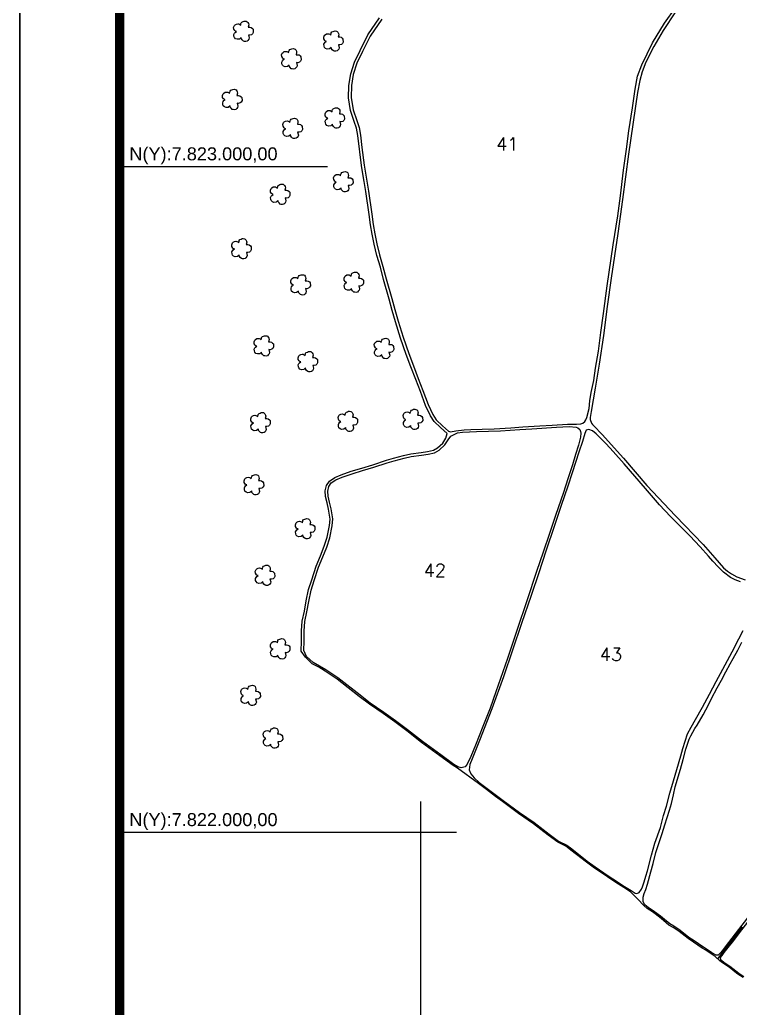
# Model space of a CAD drawing. Extents: x 745198 to 748348, y 7820251 to 7824706.
# Drawn here: x 745198 to 746280, y 7821736 to 7823220 of the extents above; entities that cross this region are included whole.
import ezdxf
from ezdxf.enums import TextEntityAlignment as Align

# ---------------------------------------------------------------- set-up
doc = ezdxf.new("R2010")
doc.units = 0
doc.header["$MEASUREMENT"] = 0
for name, pattern in [('ACAD_ISO04W100', [30, 24, -3, 0, -3]), ('CONTINUO', [0]), ('LIN0', [0])]:
    doc.linetypes.add(name, pattern=pattern)
for name, color, linetype in [('0114000438', 1, 'Continuous'), ('0114000438036', 5, 'Continuous'), ('0114000438037', 5, 'Continuous'), ('0114000438041', 5, 'Continuous'), ('0114000438042', 5, 'Continuous'), ('0114000438043', 5, 'Continuous'), ('0114000438046', 5, 'Continuous'), ('MALHA', 8, 'Continuous'), ('MARGEM', 5, 'Continuous'), ('SIMBOLO ARVORE', 118, 'Continuous'), ('TEXTO_NUN_TAL', 7, 'Continuous')]:
    doc.layers.add(name, color=color, linetype=linetype)
doc.layers.add('REDE_DE_LUZ', color=6, linetype='Continuous', lineweight=90)
doc.styles.add('SIMPLEX', font='simplex', dxfattribs={"height": 0.2})
doc.styles.get("Standard").update_dxf_attribs({"font": 'arial.ttf'})

msp = doc.modelspace()

# ---------------------------------------------------------------- linework, layer by layer
at = {"layer": '0114000438'}
msp.add_lwpolyline([(746284, 7821781.5), (746276.4, 7821786.8), (746271.8, 7821790.3), (746263, 7821797.1), (746256.3, 7821801.6), (746251.5, 7821805), (746249.3, 7821806.9), (746242.2, 7821813.2), (746236.3, 7821817.3), (746228.2, 7821822.8), (746222.6, 7821826), (746209.5, 7821834.9), (746201.5, 7821840.4), (746188.2, 7821850.7), (746179, 7821856.9), (746172.8, 7821860.5), (746164.8, 7821867.4), (746158.7, 7821872.5), (746148.1, 7821880.3), (746140.3, 7821885.4), (746135, 7821889.7), (746126.2, 7821899.6), (746114.9, 7821910.5), (746105.2, 7821916.8), (746093.1, 7821924.6), (746080.4, 7821932.9), (746060.9, 7821946.2), (746048.9, 7821954.9), (746025.7, 7821973.2), (746018.2, 7821978.8), (746005.9, 7821984.9), (745991.5, 7821995.6), (745969.3, 7822012.8), (745947.1, 7822028), (745922.9, 7822046), (745912.6, 7822053.7), (745898.8, 7822063.9), (745886.6, 7822073.1), (745855.1, 7822096.3), (745848.7, 7822100.2), (745828.9, 7822114.6), (745801.4, 7822134.6), (745779, 7822152.2), (745761.1, 7822165.8), (745743.8, 7822178.1), (745723, 7822192.4), (745707.9, 7822204), (745674.4, 7822230), (745656.6, 7822242.1), (745647, 7822247.7), (745637.3, 7822253.1), (745627.1, 7822262.7), (745620.6, 7822272), (745620.9, 7822286.9), (745621.1, 7822302.2), (745622.2, 7822317.2), (745625.4, 7822331.9), (745628, 7822347.4), (745631.6, 7822364.3), (745636.4, 7822379.1), (745642.9, 7822399.7), (745649.4, 7822415.1), (745655.1, 7822429.6), (745659.7, 7822443), (745663.1, 7822460.5), (745664.1, 7822470.4), (745661.8, 7822485), (745659.4, 7822494.7), (745657.3, 7822504.2), (745656.5, 7822512.5), (745658.4, 7822520.7), (745662.9, 7822527.4), (745671, 7822532.6), (745680.7, 7822536.8), (745695.7, 7822542.3), (745711.7, 7822547), (745728.4, 7822551.9), (745748.7, 7822558.6), (745759.1, 7822561.7), (745774.3, 7822565.9), (745785.3, 7822568.1), (745800.7, 7822570.2), (745810.5, 7822571.7), (745819.1, 7822573.6), (745825.5, 7822577.2), (745833.1, 7822584.4), (745838, 7822591.7), (745839.6, 7822598.8), (745830, 7822607.7), (745820.4, 7822616.9), (745814.7, 7822625.5), (745807.5, 7822640.8), (745799.7, 7822661.8), (745792.6, 7822680.1), (745785.3, 7822699.1), (745778.3, 7822717.6), (745769.7, 7822742.2), (745762.4, 7822766.4), (745757.1, 7822783.8), (745752.7, 7822800.8), (745744.4, 7822830.1), (745739.5, 7822848.5), (745734.4, 7822866.2), (745730.4, 7822883), (745727.2, 7822898), (745724.9, 7822912.3), (745722.5, 7822927.9), (745717.9, 7822962.4), (745715.4, 7822977.2), (745713.2, 7822989.1), (745711.2, 7823001.5), (745705.6, 7823046.4), (745703.7, 7823057.4), (745700.3, 7823067.5), (745694.7, 7823084), (745691.8, 7823103.1), (745692.4, 7823121.7), (745695, 7823139.1), (745700.5, 7823156.8), (745709.1, 7823174.2), (745720.6, 7823197.5), (745738.3, 7823223.2)], dxfattribs=at)
at = {"layer": '0114000438036'}
msp.add_lwpolyline([(746568.5, 7822232.4), (746257.2, 7821827.6), (746253.2, 7821822.5), (746249.9, 7821818.3), (746246.9, 7821815.5), (746245.2, 7821815.1), (746243.5, 7821815.4), (746237.4, 7821819), (746229.3, 7821824.4), (746223.7, 7821827.7), (746210.6, 7821836.6), (746202.7, 7821842), (746189.4, 7821852.3), (746180.1, 7821858.6), (746174, 7821862.1), (746166.1, 7821868.9), (746159.9, 7821874.1), (746149.3, 7821882), (746141.5, 7821887), (746136.6, 7821891), (746134.3, 7821895.4), (746133.9, 7821902.2), (746135.8, 7821907.9), (746138.3, 7821914.1), (746140.7, 7821921.8), (746145.7, 7821940.4), (746149.1, 7821952.8), (746153.3, 7821969.3), (746156.6, 7821980.2), (746162.5, 7821998.1), (746166.5, 7822011.3), (746173.7, 7822032.9), (746176.6, 7822043.1), (746179.4, 7822056.1), (746182.2, 7822067.9), (746189.9, 7822094.8), (746193.9, 7822109.4), (746198.2, 7822124.9), (746203.2, 7822139.5), (746205.5, 7822144.7), (746211.6, 7822155.6), (746215, 7822161), (746224.3, 7822176.4), (746232.4, 7822191.4), (746236.8, 7822200.8), (746245.2, 7822216.7), (746251.7, 7822228.1), (746258.3, 7822240.8), (746264.5, 7822252.9), (746269.2, 7822260.7), (746276.1, 7822273.2), (746278, 7822277.3), (746282.2, 7822285.6)], dxfattribs=at)
at = {"layer": '0114000438037'}
msp.add_lwpolyline([(746296.2, 7821871.7), (746278.3, 7821848.6), (746269.5, 7821837.2), (746261.1, 7821826.7), (746257.3, 7821822), (746254.3, 7821818), (746252.1, 7821814.9), (746249.6, 7821811.6), (746249.6, 7821810), (746250.8, 7821808.3), (746252.7, 7821806.6), (746257.4, 7821803.3), (746257.4, 7821803.3), (746264.1, 7821798.7), (746273, 7821791.9), (746277.6, 7821788.4), (746285.2, 7821783.1)], dxfattribs=at)
at = {"layer": '0114000438041', "color": 5}
msp.add_lwpolyline([(745741.8, 7823221.2), (745724.1, 7823195.5), (745712.7, 7823172.4), (745704.2, 7823155.3), (745698.9, 7823138.2), (745696.4, 7823121.3), (745695.8, 7823103.4), (745698.6, 7823085), (745704.1, 7823068.8), (745707.6, 7823058.3), (745709.6, 7823047), (745711.9, 7823028.2), (745715.2, 7823002.1), (745717.1, 7822989.7), (745719.3, 7822977.9), (745721.9, 7822963), (745726.5, 7822928.5), (745728.8, 7822912.9), (745731.1, 7822898.7), (745734.3, 7822883.9), (745738.3, 7822867.3), (745743.3, 7822849.6), (745748.2, 7822831.2), (745756.5, 7822801.8), (745761, 7822784.9), (745766.2, 7822767.6), (745773.5, 7822743.4), (745782.1, 7822719), (745789.1, 7822700.5), (745796.3, 7822681.5), (745803.4, 7822663.3), (745811.2, 7822642.4), (745818.2, 7822627.4), (745823.5, 7822619.4), (745832.7, 7822610.6), (745841.6, 7822602.3), (745844.8, 7822601.4), (745852.6, 7822602.7), (745865.1, 7822604.1), (745875.5, 7822604.7), (745892.5, 7822605.3), (745910.4, 7822605.9), (745935.2, 7822607.6), (745953.6, 7822608.9), (745979.1, 7822610.5), (745997.5, 7822611.3), (746020.4, 7822612.7), (746033.8, 7822613), (746040.5, 7822613.4), (746043.4, 7822614.3), (746046.7, 7822616.9), (746048.2, 7822619.3), (746049.6, 7822623.1), (746052.8, 7822636.4), (746054.2, 7822648.1), (746056.2, 7822660.5), (746059.8, 7822678.5), (746062.7, 7822696.9), (746066.9, 7822722.6), (746070.6, 7822750.4), (746074.4, 7822779.3), (746080.2, 7822820.4), (746089.2, 7822882.1), (746096, 7822925.8), (746099.8, 7822955.9), (746104.7, 7822994.4), (746109.3, 7823025.8), (746112.7, 7823053.5), (746118, 7823088), (746121.9, 7823116.2), (746125.8, 7823135.8), (746131.9, 7823152.8), (746148, 7823185.6), (746165.9, 7823215), (746182.4, 7823238)], dxfattribs=at)
at = {"layer": '0114000438042', "color": 5}
msp.add_lwpolyline([(745862.6, 7822600.9), (745883.6, 7822601.8), (745901.8, 7822602.1), (745919.9, 7822602.8), (745948.9, 7822604.7), (745966.8, 7822606.1), (746003.8, 7822608.3), (746023.1, 7822609.4), (746033.6, 7822608.5), (746036.1, 7822607.5), (746038.9, 7822604.7), (746040, 7822601.6), (746040.4, 7822599.2), (746040.2, 7822593.5), (746037.2, 7822581.2), (746032.7, 7822567.1), (746028.2, 7822551.9), (746021.1, 7822530.6), (746014.4, 7822510.3), (746002.4, 7822475.7), (745993.2, 7822448.4), (745983.8, 7822420.7), (745974, 7822391.4), (745959.5, 7822347.3), (745945, 7822304.4), (745930.4, 7822261.1), (745913.1, 7822210.8), (745904.5, 7822186.5), (745893.3, 7822158.9), (745882.2, 7822130.5), (745875.3, 7822113.8), (745869.8, 7822102), (745866.6, 7822098), (745861, 7822096.7), (745855.9, 7822098.2), (745849.8, 7822101.8), (745830.1, 7822116.2), (745802.6, 7822136.2), (745780.2, 7822153.8), (745762.3, 7822167.4), (745744.9, 7822179.7), (745724.2, 7822194), (745709.1, 7822205.6), (745675.6, 7822231.6), (745657.7, 7822243.8), (745648, 7822249.4), (745638.5, 7822254.8), (745628.8, 7822263.9), (745624.6, 7822272.9), (745624.9, 7822286.9), (745625.1, 7822302), (745626.1, 7822316.6), (745629.3, 7822331.1), (745631.9, 7822346.7), (745635.5, 7822363.3), (745640.2, 7822377.9), (745646.6, 7822398.3), (745653.1, 7822413.6), (745658.9, 7822428.2), (745663.6, 7822441.9), (745667, 7822460), (745668.1, 7822470.5), (745665.8, 7822485.8), (745663.3, 7822495.6), (745661.2, 7822504.8), (745660.5, 7822512.2), (745662.1, 7822519.1), (745665.7, 7822524.5), (745672.8, 7822529), (745682.2, 7822533.1), (745697, 7822538.5), (745712.8, 7822543.2), (745729.5, 7822548.1), (745749.9, 7822554.8), (745760.2, 7822557.9), (745775.2, 7822562), (745786, 7822564.1), (745801.3, 7822566.3), (745811.2, 7822567.8), (745820.6, 7822569.9), (745827.8, 7822573.9), (745836.2, 7822581.8), (745841.2, 7822589.4), (745845.4, 7822594.7), (745855.4, 7822599.6)], close=True, dxfattribs=at)
at = {"layer": '0114000438043', "color": 5}
msp.add_lwpolyline([(746280.4, 7822376), (746272.1, 7822379.2), (746265, 7822382.8), (746254.5, 7822390.7), (746246.6, 7822398.8), (746238.9, 7822407.1), (746232, 7822414.7), (746219.6, 7822428.5), (746204.1, 7822445.2), (746187, 7822462.4), (746175.3, 7822474.1), (746158.6, 7822491.9), (746137.4, 7822516), (746121.4, 7822534.7), (746105.5, 7822553.3), (746089, 7822571.6), (746078.5, 7822583.1), (746063.4, 7822598.5), (746057.9, 7822602.7), (746052.5, 7822605.1), (746048.6, 7822603.9), (746046.3, 7822598.9), (746042.9, 7822587), (746037.7, 7822571), (746027.4, 7822539.7), (746021, 7822519.6), (746011, 7822490.6), (746001, 7822460.6), (745987.9, 7822422), (745977.2, 7822389.6), (745966.1, 7822355.7), (745951.4, 7822313.3), (745938, 7822273.2), (745924.4, 7822233.5), (745906.9, 7822185.3), (745888.5, 7822137.5), (745877.2, 7822110.3), (745873.7, 7822101.9), (745872.7, 7822093.7), (745875.2, 7822087.8), (745880.3, 7822081.8), (745887.9, 7822074.6), (745900, 7822065.5), (745913.8, 7822055.3), (745924.1, 7822047.6), (745948.3, 7822029.6), (745970.4, 7822014.4), (745992.7, 7821997.2), (746007, 7821986.7), (746019.3, 7821980.5), (746026.9, 7821974.8), (746050.1, 7821956.5), (746062.1, 7821947.8), (746081.5, 7821934.5), (746094.2, 7821926.3), (746106.3, 7821918.5), (746116, 7821912.2), (746122.1, 7821908.5), (746124.6, 7821907.7), (746128.3, 7821909.3), (746131.7, 7821914.2), (746133.3, 7821917.8), (746135.7, 7821925.2), (746138.2, 7821933.8), (746140.4, 7821941.8), (746146.7, 7821965.7), (746151.8, 7821983.4), (746159.9, 7822007), (746164.8, 7822024.9), (746169.2, 7822039.1), (746174.2, 7822058.4), (746179.8, 7822077), (746184.5, 7822094), (746190.7, 7822114.6), (746193.8, 7822125.5), (746200.7, 7822147.5), (746206.3, 7822157.9), (746212.9, 7822169.2), (746223.3, 7822187.8), (746233.8, 7822207.4), (746243.7, 7822226.1), (746253.7, 7822244.7), (746267.9, 7822270.9), (746277.9, 7822290.2), (746284.3, 7822303.1)], dxfattribs=at)
at = {"layer": '0114000438046', "color": 5}
msp.add_lwpolyline([(746182.7, 7823232.3), (746164, 7823204.3), (746149.9, 7823180.2), (746138, 7823156.4), (746132.7, 7823142), (746129.2, 7823129.2), (746125.7, 7823110.8), (746112.3, 7823018.4), (746103.2, 7822950.4), (746095.9, 7822899.2), (746085.8, 7822832.1), (746080, 7822789.8), (746074.3, 7822746.1), (746067.8, 7822703.1), (746062.1, 7822666.9), (746055.9, 7822631.8), (746054.7, 7822623.1), (746054.7, 7822619.8), (746056.3, 7822614.4), (746057.9, 7822612.3), (746059.8, 7822610.2), (746072.6, 7822597.1), (746104.7, 7822561.7), (746139.6, 7822520.9), (746182.7, 7822475), (746224, 7822432.2), (746241.7, 7822412.3), (746254.8, 7822397.2), (746260.7, 7822392.2), (746266.6, 7822387.9), (746274.8, 7822383.5), (746287.2, 7822379.1)], dxfattribs=at)
at = {"layer": 'MALHA', "color": 8}
for points in [[(745348.1, 7823000), (745660, 7823000)], [(745800, 7822045.9), (745800, 7821259), (745800, 7820752.5)], [(745348.1, 7822000), (745853.8, 7822000)]]:
    msp.add_lwpolyline(points, dxfattribs=at)
at = {"layer": 'MARGEM', "color": 174, "linetype": 'LIN0'}
msp.add_line((745198.1, 7820250.9), (745198.1, 7824705.9), dxfattribs=at)
at = {"layer": 'MARGEM', "color": 174, "linetype": 'LIN0', "flags": 128}
msp.add_lwpolyline([(748348.1, 7820250.9), (748348.1, 7824705.9), (745198.1, 7824705.9), (745198.1, 7820250.9)], close=True, dxfattribs=at)
at = {"layer": 'MARGEM', "color": 174, "linetype": 'LIN0', "const_width": 13.6, "flags": 128}
msp.add_lwpolyline([(748198.1, 7820752.5), (748198.1, 7824555.9), (745348.1, 7824555.9), (745348.1, 7820752.5)], close=True, dxfattribs=at)
at = {"layer": 'REDE_DE_LUZ', "color": 6, "linetype": 'ACAD_ISO04W100', "lineweight": -3, "ltscale": 5, "elevation": 665.6, "flags": 128}
msp.add_lwpolyline([(747357.3, 7822895.6), (746570.3, 7822231.1), (746245.7, 7821810), (746245.7, 7821810)], dxfattribs=at)
at = {"layer": 'SIMBOLO ARVORE', "linetype": 'CONTINUO'}
for points in [[(745530.5, 7823193.5, 0), (745527.9, 7823191.3, 0), (745524.5, 7823190.9, 0), (745522.1, 7823191.8, 0), (745520.5, 7823193.5, 0), (745519.7, 7823195.4, 0), (745519.6, 7823198.2, 0), (745520.5, 7823200, 0), (745521.4, 7823201.3, 0), (745523.4, 7823202.6, 0), (745522.1, 7823203, 0), (745520.9, 7823204, 0), (745519.5, 7823206.3, 0), (745519.2, 7823208.9, 0), (745520.3, 7823211.7, 0), (745521.4, 7823212.7, 0), (745523.3, 7823213.9, 0), (745525.4, 7823214.2, 0), (745527.1, 7823214, 0), (745528.4, 7823213.4, 0), (745529.8, 7823212.1, 0), (745530.2, 7823214.5, 0), (745530.6, 7823215.5, 0), (745531.7, 7823216.9, 0), (745533.3, 7823217.5, 0), (745534.8, 7823218.1, 0), (745536.6, 7823218.3, 0), (745538.2, 7823218.1, 0), (745539.6, 7823217.4, 0), (745540.6, 7823216.3, 0), (745541.5, 7823214.5, 0), (745541.8, 7823212.6, 0), (745541, 7823209.2, 0), (745543.4, 7823209.2, 0), (745545.4, 7823208.8, 0), (745547.3, 7823207.3, 0), (745548.3, 7823206.1, 0), (745548.6, 7823201.4, 0), (745547.4, 7823199.3, 0), (745545.9, 7823197.9, 0), (745543.5, 7823197.2, 0), (745541.3, 7823197.4, 0), (745542.5, 7823193, 0), (745542, 7823191.1, 0), (745540.7, 7823189.3, 0), (745539.3, 7823188.2, 0), (745537.3, 7823187.7, 0), (745535.3, 7823187.8, 0), (745533.8, 7823188.3, 0), (745532.1, 7823189.9, 0), (745531, 7823191.4, 0), (745530.6, 7823193.7, 0)], [(745665.7, 7823178.7, 0), (745663, 7823176.5, 0), (745659.7, 7823176.1, 0), (745657.3, 7823177, 0), (745655.6, 7823178.7, 0), (745654.9, 7823180.6, 0), (745654.7, 7823183.4, 0), (745655.6, 7823185.2, 0), (745656.6, 7823186.5, 0), (745658.5, 7823187.8, 0), (745657.3, 7823188.2, 0), (745656.1, 7823189.2, 0), (745654.6, 7823191.5, 0), (745654.4, 7823194.1, 0), (745655.4, 7823196.9, 0), (745656.5, 7823197.9, 0), (745658.5, 7823199.1, 0), (745660.5, 7823199.4, 0), (745662.2, 7823199.2, 0), (745663.5, 7823198.6, 0), (745664.9, 7823197.3, 0), (745665.4, 7823199.7, 0), (745665.7, 7823200.7, 0), (745666.8, 7823202.1, 0), (745668.4, 7823202.7, 0), (745670, 7823203.4, 0), (745671.7, 7823203.5, 0), (745673.4, 7823203.3, 0), (745674.7, 7823202.6, 0), (745675.7, 7823201.5, 0), (745676.6, 7823199.8, 0), (745676.9, 7823197.8, 0), (745676.1, 7823194.4, 0), (745678.5, 7823194.4, 0), (745680.5, 7823194, 0), (745682.4, 7823192.5, 0), (745683.4, 7823191.3, 0), (745683.7, 7823186.6, 0), (745682.6, 7823184.5, 0), (745681, 7823183.1, 0), (745678.6, 7823182.4, 0), (745676.5, 7823182.6, 0), (745677.6, 7823178.2, 0), (745677.1, 7823176.3, 0), (745675.8, 7823174.5, 0), (745674.4, 7823173.4, 0), (745672.4, 7823172.9, 0), (745670.5, 7823173, 0), (745669, 7823173.5, 0), (745667.3, 7823175.1, 0), (745666.1, 7823176.6, 0), (745665.8, 7823178.9, 0)], [(745602.6, 7823152.1, 0), (745599.9, 7823149.9, 0), (745596.6, 7823149.5, 0), (745594.2, 7823150.4, 0), (745592.5, 7823152.1, 0), (745591.8, 7823154, 0), (745591.6, 7823156.8, 0), (745592.5, 7823158.6, 0), (745593.4, 7823159.9, 0), (745595.4, 7823161.2, 0), (745594.2, 7823161.6, 0), (745592.9, 7823162.6, 0), (745591.5, 7823164.9, 0), (745591.3, 7823167.5, 0), (745592.3, 7823170.3, 0), (745593.4, 7823171.3, 0), (745595.3, 7823172.5, 0), (745597.4, 7823172.8, 0), (745599.1, 7823172.6, 0), (745600.4, 7823172, 0), (745601.8, 7823170.7, 0), (745602.2, 7823173.1, 0), (745602.6, 7823174.1, 0), (745603.7, 7823175.5, 0), (745605.3, 7823176, 0), (745606.8, 7823176.7, 0), (745608.6, 7823176.9, 0), (745610.2, 7823176.7, 0), (745611.6, 7823176, 0), (745612.6, 7823174.9, 0), (745613.5, 7823173.1, 0), (745613.8, 7823171.2, 0), (745613, 7823167.8, 0), (745615.4, 7823167.8, 0), (745617.4, 7823167.4, 0), (745619.3, 7823165.9, 0), (745620.3, 7823164.7, 0), (745620.6, 7823160, 0), (745619.4, 7823157.9, 0), (745617.9, 7823156.4, 0), (745615.5, 7823155.8, 0), (745613.4, 7823156, 0), (745614.5, 7823151.6, 0), (745614, 7823149.7, 0), (745612.7, 7823147.9, 0), (745611.3, 7823146.8, 0), (745609.3, 7823146.3, 0), (745607.3, 7823146.4, 0), (745605.8, 7823146.8, 0), (745604.1, 7823148.5, 0), (745603, 7823150, 0), (745602.6, 7823152.3, 0)], [(745513.8, 7823091, 0), (745511.1, 7823088.7, 0), (745507.8, 7823088.3, 0), (745505.4, 7823089.3, 0), (745503.7, 7823090.9, 0), (745503, 7823092.9, 0), (745502.8, 7823095.7, 0), (745503.7, 7823097.5, 0), (745504.7, 7823098.8, 0), (745506.6, 7823100.1, 0), (745505.4, 7823100.5, 0), (745504.2, 7823101.5, 0), (745502.7, 7823103.7, 0), (745502.5, 7823106.4, 0), (745503.5, 7823109.2, 0), (745504.6, 7823110.2, 0), (745506.6, 7823111.4, 0), (745508.6, 7823111.7, 0), (745510.3, 7823111.4, 0), (745511.6, 7823110.8, 0), (745513, 7823109.6, 0), (745513.5, 7823112, 0), (745513.8, 7823113, 0), (745514.9, 7823114.3, 0), (745516.5, 7823114.9, 0), (745518.1, 7823115.6, 0), (745519.8, 7823115.8, 0), (745521.5, 7823115.5, 0), (745522.8, 7823114.8, 0), (745523.8, 7823113.7, 0), (745524.7, 7823112, 0), (745525, 7823110.1, 0), (745524.2, 7823106.7, 0), (745526.6, 7823106.7, 0), (745528.6, 7823106.2, 0), (745530.5, 7823104.7, 0), (745531.5, 7823103.6, 0), (745531.8, 7823098.8, 0), (745530.6, 7823096.7, 0), (745529.1, 7823095.3, 0), (745526.7, 7823094.7, 0), (745524.6, 7823094.9, 0), (745525.7, 7823090.5, 0), (745525.2, 7823088.6, 0), (745523.9, 7823086.8, 0), (745522.5, 7823085.7, 0), (745520.5, 7823085.2, 0), (745518.5, 7823085.3, 0), (745517.1, 7823085.7, 0), (745515.4, 7823087.4, 0), (745514.2, 7823088.9, 0), (745513.9, 7823091.2, 0)], [(745667.7, 7823063.4, 0), (745665, 7823061.1, 0), (745661.7, 7823060.7, 0), (745659.3, 7823061.7, 0), (745657.6, 7823063.3, 0), (745656.9, 7823065.3, 0), (745656.7, 7823068.1, 0), (745657.6, 7823069.9, 0), (745658.6, 7823071.2, 0), (745660.5, 7823072.5, 0), (745659.3, 7823072.9, 0), (745658, 7823073.9, 0), (745656.6, 7823076.1, 0), (745656.4, 7823078.8, 0), (745657.4, 7823081.6, 0), (745658.5, 7823082.6, 0), (745660.4, 7823083.8, 0), (745662.5, 7823084.1, 0), (745664.2, 7823083.8, 0), (745665.5, 7823083.2, 0), (745666.9, 7823082, 0), (745667.3, 7823084.4, 0), (745667.7, 7823085.4, 0), (745668.8, 7823086.7, 0), (745670.4, 7823087.3, 0), (745671.9, 7823088, 0), (745673.7, 7823088.2, 0), (745675.3, 7823087.9, 0), (745676.7, 7823087.2, 0), (745677.7, 7823086.1, 0), (745678.6, 7823084.4, 0), (745678.9, 7823082.5, 0), (745678.1, 7823079.1, 0), (745680.5, 7823079.1, 0), (745682.5, 7823078.6, 0), (745684.4, 7823077.1, 0), (745685.4, 7823076, 0), (745685.7, 7823071.2, 0), (745684.5, 7823069.1, 0), (745683, 7823067.7, 0), (745680.6, 7823067.1, 0), (745678.5, 7823067.3, 0), (745679.6, 7823062.9, 0), (745679.1, 7823061, 0), (745677.8, 7823059.2, 0), (745676.4, 7823058.1, 0), (745674.4, 7823057.6, 0), (745672.4, 7823057.7, 0), (745670.9, 7823058.1, 0), (745669.2, 7823059.8, 0), (745668.1, 7823061.3, 0), (745667.7, 7823063.6, 0)], [(745604.5, 7823047.6, 0), (745601.9, 7823045.4, 0), (745598.5, 7823045, 0), (745596.1, 7823045.9, 0), (745594.4, 7823047.6, 0), (745593.7, 7823049.5, 0), (745593.5, 7823052.3, 0), (745594.5, 7823054.1, 0), (745595.4, 7823055.4, 0), (745597.4, 7823056.7, 0), (745596.1, 7823057.1, 0), (745594.9, 7823058.1, 0), (745593.5, 7823060.4, 0), (745593.2, 7823063, 0), (745594.3, 7823065.8, 0), (745595.3, 7823066.8, 0), (745597.3, 7823068, 0), (745599.4, 7823068.3, 0), (745601, 7823068.1, 0), (745602.3, 7823067.5, 0), (745603.8, 7823066.2, 0), (745604.2, 7823068.6, 0), (745604.6, 7823069.6, 0), (745605.6, 7823071, 0), (745607.2, 7823071.5, 0), (745608.8, 7823072.2, 0), (745610.6, 7823072.4, 0), (745612.2, 7823072.2, 0), (745613.6, 7823071.5, 0), (745614.6, 7823070.4, 0), (745615.4, 7823068.6, 0), (745615.8, 7823066.7, 0), (745615, 7823063.3, 0), (745617.4, 7823063.3, 0), (745619.4, 7823062.9, 0), (745621.2, 7823061.4, 0), (745622.3, 7823060.2, 0), (745622.6, 7823055.5, 0), (745621.4, 7823053.4, 0), (745619.9, 7823052, 0), (745617.4, 7823051.3, 0), (745615.3, 7823051.5, 0), (745616.5, 7823047.1, 0), (745615.9, 7823045.2, 0), (745614.7, 7823043.4, 0), (745613.3, 7823042.3, 0), (745611.3, 7823041.8, 0), (745609.3, 7823041.9, 0), (745607.8, 7823042.4, 0), (745606.1, 7823044, 0), (745605, 7823045.5, 0), (745604.6, 7823047.8, 0)], [(745680.5, 7822967.4, 0), (745677.8, 7822965.2, 0), (745674.5, 7822964.8, 0), (745672.1, 7822965.7, 0), (745670.4, 7822967.4, 0), (745669.7, 7822969.3, 0), (745669.5, 7822972.1, 0), (745670.4, 7822973.9, 0), (745671.4, 7822975.2, 0), (745673.3, 7822976.5, 0), (745672.1, 7822976.9, 0), (745670.9, 7822977.9, 0), (745669.4, 7822980.2, 0), (745669.2, 7822982.8, 0), (745670.2, 7822985.6, 0), (745671.3, 7822986.6, 0), (745673.3, 7822987.8, 0), (745675.3, 7822988.1, 0), (745677, 7822987.9, 0), (745678.3, 7822987.3, 0), (745679.7, 7822986, 0), (745680.2, 7822988.4, 0), (745680.5, 7822989.4, 0), (745681.6, 7822990.8, 0), (745683.2, 7822991.3, 0), (745684.8, 7822992, 0), (745686.5, 7822992.2, 0), (745688.2, 7822992, 0), (745689.5, 7822991.3, 0), (745690.5, 7822990.2, 0), (745691.4, 7822988.4, 0), (745691.7, 7822986.5, 0), (745690.9, 7822983.1, 0), (745693.3, 7822983.1, 0), (745695.3, 7822982.7, 0), (745697.2, 7822981.2, 0), (745698.2, 7822980, 0), (745698.5, 7822975.3, 0), (745697.4, 7822973.2, 0), (745695.8, 7822971.7, 0), (745693.4, 7822971.1, 0), (745691.3, 7822971.3, 0), (745692.4, 7822966.9, 0), (745691.9, 7822965, 0), (745690.6, 7822963.2, 0), (745689.2, 7822962.1, 0), (745687.2, 7822961.6, 0), (745685.3, 7822961.7, 0), (745683.8, 7822962.1, 0), (745682.1, 7822963.8, 0), (745680.9, 7822965.3, 0), (745680.6, 7822967.6, 0)], [(745585.8, 7822948.6, 0), (745583.1, 7822946.4, 0), (745579.8, 7822946, 0), (745577.4, 7822947, 0), (745575.7, 7822948.6, 0), (745575, 7822950.5, 0), (745574.8, 7822953.4, 0), (745575.7, 7822955.2, 0), (745576.7, 7822956.5, 0), (745578.6, 7822957.8, 0), (745577.4, 7822958.2, 0), (745576.2, 7822959.2, 0), (745574.7, 7822961.4, 0), (745574.5, 7822964.1, 0), (745575.5, 7822966.9, 0), (745576.6, 7822967.9, 0), (745578.6, 7822969.1, 0), (745580.6, 7822969.4, 0), (745582.3, 7822969.1, 0), (745583.6, 7822968.5, 0), (745585, 7822967.2, 0), (745585.5, 7822969.7, 0), (745585.8, 7822970.7, 0), (745586.9, 7822972, 0), (745588.5, 7822972.6, 0), (745590.1, 7822973.3, 0), (745591.8, 7822973.5, 0), (745593.5, 7822973.2, 0), (745594.8, 7822972.5, 0), (745595.8, 7822971.4, 0), (745596.7, 7822969.7, 0), (745597, 7822967.8, 0), (745596.2, 7822964.4, 0), (745598.6, 7822964.4, 0), (745600.6, 7822963.9, 0), (745602.5, 7822962.4, 0), (745603.5, 7822961.3, 0), (745603.8, 7822956.5, 0), (745602.7, 7822954.4, 0), (745601.1, 7822953, 0), (745598.7, 7822952.4, 0), (745596.6, 7822952.6, 0), (745597.7, 7822948.2, 0), (745597.2, 7822946.3, 0), (745595.9, 7822944.5, 0), (745594.5, 7822943.4, 0), (745592.5, 7822942.9, 0), (745590.6, 7822943, 0), (745589.1, 7822943.4, 0), (745587.4, 7822945.1, 0), (745586.2, 7822946.6, 0), (745585.9, 7822948.9, 0)], [(745527.6, 7822866.8, 0), (745524.9, 7822864.6, 0), (745521.6, 7822864.2, 0), (745519.2, 7822865.1, 0), (745517.5, 7822866.8, 0), (745516.8, 7822868.7, 0), (745516.6, 7822871.5, 0), (745517.5, 7822873.3, 0), (745518.5, 7822874.6, 0), (745520.4, 7822876, 0), (745519.2, 7822876.4, 0), (745518, 7822877.4, 0), (745516.6, 7822879.6, 0), (745516.3, 7822882.3, 0), (745517.3, 7822885.1, 0), (745518.4, 7822886.1, 0), (745520.4, 7822887.3, 0), (745522.4, 7822887.5, 0), (745524.1, 7822887.3, 0), (745525.4, 7822886.7, 0), (745526.8, 7822885.4, 0), (745527.3, 7822887.9, 0), (745527.6, 7822888.9, 0), (745528.7, 7822890.2, 0), (745530.3, 7822890.8, 0), (745531.9, 7822891.5, 0), (745533.6, 7822891.6, 0), (745535.3, 7822891.4, 0), (745536.6, 7822890.7, 0), (745537.6, 7822889.6, 0), (745538.5, 7822887.9, 0), (745538.8, 7822886, 0), (745538, 7822882.5, 0), (745540.4, 7822882.6, 0), (745542.4, 7822882.1, 0), (745544.3, 7822880.6, 0), (745545.3, 7822879.4, 0), (745545.6, 7822874.7, 0), (745544.5, 7822872.6, 0), (745542.9, 7822871.2, 0), (745540.5, 7822870.5, 0), (745538.4, 7822870.7, 0), (745539.5, 7822866.3, 0), (745539, 7822864.5, 0), (745537.7, 7822862.7, 0), (745536.3, 7822861.5, 0), (745534.3, 7822861.1, 0), (745532.4, 7822861.2, 0), (745530.9, 7822861.6, 0), (745529.2, 7822863.3, 0), (745528, 7822864.8, 0), (745527.7, 7822867, 0)], [(745616.4, 7822812.6, 0), (745613.7, 7822810.4, 0), (745610.4, 7822810, 0), (745608, 7822810.9, 0), (745606.3, 7822812.6, 0), (745605.6, 7822814.5, 0), (745605.4, 7822817.3, 0), (745606.3, 7822819.1, 0), (745607.3, 7822820.4, 0), (745609.2, 7822821.7, 0), (745608, 7822822.1, 0), (745606.8, 7822823.1, 0), (745605.3, 7822825.4, 0), (745605.1, 7822828.1, 0), (745606.1, 7822830.8, 0), (745607.2, 7822831.8, 0), (745609.2, 7822833.1, 0), (745611.2, 7822833.3, 0), (745612.9, 7822833.1, 0), (745614.2, 7822832.5, 0), (745615.6, 7822831.2, 0), (745616.1, 7822833.7, 0), (745616.4, 7822834.6, 0), (745617.5, 7822836, 0), (745619.1, 7822836.6, 0), (745620.6, 7822837.3, 0), (745622.4, 7822837.4, 0), (745624.1, 7822837.2, 0), (745625.4, 7822836.5, 0), (745626.4, 7822835.4, 0), (745627.3, 7822833.7, 0), (745627.6, 7822831.7, 0), (745626.8, 7822828.3, 0), (745629.2, 7822828.4, 0), (745631.2, 7822827.9, 0), (745633.1, 7822826.4, 0), (745634.1, 7822825.2, 0), (745634.4, 7822820.5, 0), (745633.2, 7822818.4, 0), (745631.7, 7822817, 0), (745629.3, 7822816.3, 0), (745627.2, 7822816.5, 0), (745628.3, 7822812.1, 0), (745627.8, 7822810.2, 0), (745626.5, 7822808.4, 0), (745625.1, 7822807.3, 0), (745623.1, 7822806.8, 0), (745621.1, 7822807, 0), (745619.7, 7822807.4, 0), (745618, 7822809, 0), (745616.8, 7822810.5, 0), (745616.4, 7822812.8, 0)], [(745696.3, 7822816.5, 0), (745693.6, 7822814.3, 0), (745690.3, 7822813.9, 0), (745687.9, 7822814.9, 0), (745686.2, 7822816.5, 0), (745685.5, 7822818.4, 0), (745685.3, 7822821.3, 0), (745686.2, 7822823.1, 0), (745687.2, 7822824.4, 0), (745689.1, 7822825.7, 0), (745687.9, 7822826.1, 0), (745686.7, 7822827.1, 0), (745685.2, 7822829.3, 0), (745685, 7822832, 0), (745686, 7822834.8, 0), (745687.1, 7822835.8, 0), (745689.1, 7822837, 0), (745691.1, 7822837.3, 0), (745692.8, 7822837, 0), (745694.1, 7822836.4, 0), (745695.5, 7822835.1, 0), (745696, 7822837.6, 0), (745696.3, 7822838.6, 0), (745697.4, 7822839.9, 0), (745699, 7822840.5, 0), (745700.5, 7822841.2, 0), (745702.3, 7822841.4, 0), (745704, 7822841.1, 0), (745705.3, 7822840.4, 0), (745706.3, 7822839.3, 0), (745707.2, 7822837.6, 0), (745707.5, 7822835.7, 0), (745706.7, 7822832.3, 0), (745709.1, 7822832.3, 0), (745711.1, 7822831.8, 0), (745713, 7822830.3, 0), (745714, 7822829.2, 0), (745714.3, 7822824.4, 0), (745713.1, 7822822.3, 0), (745711.6, 7822820.9, 0), (745709.2, 7822820.3, 0), (745707.1, 7822820.5, 0), (745708.2, 7822816.1, 0), (745707.7, 7822814.2, 0), (745706.4, 7822812.4, 0), (745705, 7822811.3, 0), (745703, 7822810.8, 0), (745701, 7822810.9, 0), (745699.6, 7822811.3, 0), (745697.9, 7822813, 0), (745696.7, 7822814.5, 0), (745696.3, 7822816.8, 0)], [(745561.1, 7822720.9, 0), (745558.5, 7822718.7, 0), (745555.1, 7822718.3, 0), (745552.7, 7822719.2, 0), (745551, 7822720.9, 0), (745550.3, 7822722.8, 0), (745550.1, 7822725.6, 0), (745551.1, 7822727.4, 0), (745552, 7822728.7, 0), (745554, 7822730.1, 0), (745552.7, 7822730.4, 0), (745551.5, 7822731.5, 0), (745550.1, 7822733.7, 0), (745549.8, 7822736.4, 0), (745550.9, 7822739.2, 0), (745551.9, 7822740.2, 0), (745553.9, 7822741.4, 0), (745556, 7822741.6, 0), (745557.6, 7822741.4, 0), (745559, 7822740.8, 0), (745560.4, 7822739.5, 0), (745560.8, 7822742, 0), (745561.2, 7822742.9, 0), (745562.3, 7822744.3, 0), (745563.8, 7822744.9, 0), (745565.4, 7822745.6, 0), (745567.2, 7822745.7, 0), (745568.8, 7822745.5, 0), (745570.2, 7822744.8, 0), (745571.2, 7822743.7, 0), (745572, 7822742, 0), (745572.4, 7822740.1, 0), (745571.6, 7822736.6, 0), (745574, 7822736.7, 0), (745576, 7822736.2, 0), (745577.8, 7822734.7, 0), (745578.9, 7822733.5, 0), (745579.2, 7822728.8, 0), (745578, 7822726.7, 0), (745576.5, 7822725.3, 0), (745574, 7822724.6, 0), (745571.9, 7822724.8, 0), (745573.1, 7822720.4, 0), (745572.5, 7822718.6, 0), (745571.3, 7822716.8, 0), (745569.9, 7822715.6, 0), (745567.9, 7822715.2, 0), (745565.9, 7822715.3, 0), (745564.4, 7822715.7, 0), (745562.7, 7822717.4, 0), (745561.6, 7822718.9, 0), (745561.2, 7822721.1, 0)], [(745741.6, 7822717, 0), (745739, 7822714.8, 0), (745735.6, 7822714.4, 0), (745733.2, 7822715.3, 0), (745731.6, 7822717, 0), (745730.8, 7822718.9, 0), (745730.7, 7822721.7, 0), (745731.6, 7822723.5, 0), (745732.5, 7822724.8, 0), (745734.5, 7822726.1, 0), (745733.2, 7822726.5, 0), (745732, 7822727.5, 0), (745730.6, 7822729.8, 0), (745730.3, 7822732.4, 0), (745731.4, 7822735.2, 0), (745732.5, 7822736.2, 0), (745734.4, 7822737.4, 0), (745736.5, 7822737.7, 0), (745738.2, 7822737.5, 0), (745739.5, 7822736.9, 0), (745740.9, 7822735.6, 0), (745741.3, 7822738, 0), (745741.7, 7822739, 0), (745742.8, 7822740.4, 0), (745744.4, 7822740.9, 0), (745745.9, 7822741.6, 0), (745747.7, 7822741.8, 0), (745749.3, 7822741.6, 0), (745750.7, 7822740.9, 0), (745751.7, 7822739.8, 0), (745752.6, 7822738, 0), (745752.9, 7822736.1, 0), (745752.1, 7822732.7, 0), (745754.5, 7822732.7, 0), (745756.5, 7822732.3, 0), (745758.4, 7822730.8, 0), (745759.4, 7822729.6, 0), (745759.7, 7822724.9, 0), (745758.5, 7822722.8, 0), (745757, 7822721.4, 0), (745754.6, 7822720.7, 0), (745752.4, 7822720.9, 0), (745753.6, 7822716.5, 0), (745753.1, 7822714.6, 0), (745751.8, 7822712.8, 0), (745750.4, 7822711.7, 0), (745748.4, 7822711.2, 0), (745746.4, 7822711.3, 0), (745744.9, 7822711.7, 0), (745743.2, 7822713.4, 0), (745742.1, 7822714.9, 0), (745741.7, 7822717.2, 0)], [(745627.2, 7822697.3, 0), (745624.6, 7822695, 0), (745621.2, 7822694.7, 0), (745618.8, 7822695.6, 0), (745617.1, 7822697.3, 0), (745616.4, 7822699.2, 0), (745616.2, 7822702, 0), (745617.2, 7822703.8, 0), (745618.1, 7822705.1, 0), (745620, 7822706.4, 0), (745618.8, 7822706.8, 0), (745617.6, 7822707.8, 0), (745616.2, 7822710, 0), (745615.9, 7822712.7, 0), (745617, 7822715.5, 0), (745618, 7822716.5, 0), (745620, 7822717.7, 0), (745622.1, 7822718, 0), (745623.7, 7822717.8, 0), (745625, 7822717.1, 0), (745626.5, 7822715.9, 0), (745626.9, 7822718.3, 0), (745627.3, 7822719.3, 0), (745628.3, 7822720.6, 0), (745629.9, 7822721.2, 0), (745631.5, 7822721.9, 0), (745633.2, 7822722.1, 0), (745634.9, 7822721.8, 0), (745636.3, 7822721.1, 0), (745637.3, 7822720.1, 0), (745638.1, 7822718.3, 0), (745638.5, 7822716.4, 0), (745637.7, 7822713, 0), (745640.1, 7822713, 0), (745642.1, 7822712.5, 0), (745643.9, 7822711.1, 0), (745645, 7822709.9, 0), (745645.2, 7822705.2, 0), (745644.1, 7822703, 0), (745642.6, 7822701.6, 0), (745640.1, 7822701, 0), (745638, 7822701.2, 0), (745639.2, 7822696.8, 0), (745638.6, 7822694.9, 0), (745637.4, 7822693.1, 0), (745636, 7822692, 0), (745634, 7822691.5, 0), (745632, 7822691.6, 0), (745630.5, 7822692, 0), (745628.8, 7822693.7, 0), (745627.7, 7822695.2, 0), (745627.3, 7822697.5, 0)], [(745556.2, 7822605.6, 0), (745553.6, 7822603.4, 0), (745550.2, 7822603, 0), (745547.8, 7822603.9, 0), (745546.1, 7822605.6, 0), (745545.4, 7822607.5, 0), (745545.2, 7822610.3, 0), (745546.1, 7822612.1, 0), (745547.1, 7822613.4, 0), (745549, 7822614.7, 0), (745547.8, 7822615.1, 0), (745546.6, 7822616.1, 0), (745545.2, 7822618.4, 0), (745544.9, 7822621, 0), (745545.9, 7822623.8, 0), (745547, 7822624.8, 0), (745549, 7822626, 0), (745551.1, 7822626.3, 0), (745552.7, 7822626.1, 0), (745554, 7822625.5, 0), (745555.5, 7822624.2, 0), (745555.9, 7822626.6, 0), (745556.2, 7822627.6, 0), (745557.3, 7822629, 0), (745558.9, 7822629.5, 0), (745560.5, 7822630.2, 0), (745562.2, 7822630.4, 0), (745563.9, 7822630.2, 0), (745565.2, 7822629.5, 0), (745566.2, 7822628.4, 0), (745567.1, 7822626.6, 0), (745567.4, 7822624.7, 0), (745566.7, 7822621.3, 0), (745569.1, 7822621.3, 0), (745571, 7822620.9, 0), (745572.9, 7822619.4, 0), (745573.9, 7822618.2, 0), (745574.2, 7822613.5, 0), (745573.1, 7822611.4, 0), (745571.5, 7822610, 0), (745569.1, 7822609.3, 0), (745567, 7822609.5, 0), (745568.1, 7822605.1, 0), (745567.6, 7822603.2, 0), (745566.3, 7822601.4, 0), (745564.9, 7822600.3, 0), (745562.9, 7822599.8, 0), (745561, 7822599.9, 0), (745559.5, 7822600.4, 0), (745557.8, 7822602, 0), (745556.6, 7822603.5, 0), (745556.3, 7822605.8, 0)], [(745687.4, 7822607.5, 0), (745684.7, 7822605.3, 0), (745681.4, 7822604.9, 0), (745679, 7822605.9, 0), (745677.3, 7822607.5, 0), (745676.6, 7822609.5, 0), (745676.4, 7822612.3, 0), (745677.3, 7822614.1, 0), (745678.3, 7822615.4, 0), (745680.2, 7822616.7, 0), (745679, 7822617.1, 0), (745677.8, 7822618.1, 0), (745676.4, 7822620.3, 0), (745676.1, 7822623, 0), (745677.1, 7822625.8, 0), (745678.2, 7822626.8, 0), (745680.2, 7822628, 0), (745682.2, 7822628.3, 0), (745683.9, 7822628, 0), (745685.2, 7822627.4, 0), (745686.6, 7822626.2, 0), (745687.1, 7822628.6, 0), (745687.4, 7822629.6, 0), (745688.5, 7822630.9, 0), (745690.1, 7822631.5, 0), (745691.7, 7822632.2, 0), (745693.4, 7822632.4, 0), (745695.1, 7822632.1, 0), (745696.4, 7822631.4, 0), (745697.4, 7822630.3, 0), (745698.3, 7822628.6, 0), (745698.6, 7822626.7, 0), (745697.8, 7822623.3, 0), (745700.2, 7822623.3, 0), (745702.2, 7822622.8, 0), (745704.1, 7822621.3, 0), (745705.1, 7822620.2, 0), (745705.4, 7822615.4, 0), (745704.3, 7822613.3, 0), (745702.7, 7822611.9, 0), (745700.3, 7822611.3, 0), (745698.2, 7822611.5, 0), (745699.3, 7822607.1, 0), (745698.8, 7822605.2, 0), (745697.5, 7822603.4, 0), (745696.1, 7822602.3, 0), (745694.1, 7822601.8, 0), (745692.2, 7822601.9, 0), (745690.7, 7822602.3, 0), (745689, 7822604, 0), (745687.8, 7822605.5, 0), (745687.5, 7822607.8, 0)], [(745785, 7822610.5, 0), (745782.4, 7822608.3, 0), (745779, 7822607.9, 0), (745776.7, 7822608.8, 0), (745775, 7822610.5, 0), (745774.3, 7822612.4, 0), (745774.1, 7822615.2, 0), (745775, 7822617, 0), (745775.9, 7822618.3, 0), (745777.9, 7822619.6, 0), (745776.6, 7822620, 0), (745775.4, 7822621, 0), (745774, 7822623.3, 0), (745773.7, 7822626, 0), (745774.8, 7822628.8, 0), (745775.9, 7822629.8, 0), (745777.8, 7822631, 0), (745779.9, 7822631.2, 0), (745781.6, 7822631, 0), (745782.9, 7822630.4, 0), (745784.3, 7822629.1, 0), (745784.7, 7822631.6, 0), (745785.1, 7822632.5, 0), (745786.2, 7822633.9, 0), (745787.8, 7822634.5, 0), (745789.3, 7822635.2, 0), (745791.1, 7822635.3, 0), (745792.7, 7822635.1, 0), (745794.1, 7822634.4, 0), (745795.1, 7822633.3, 0), (745796, 7822631.6, 0), (745796.3, 7822629.7, 0), (745795.5, 7822626.2, 0), (745797.9, 7822626.3, 0), (745799.9, 7822625.8, 0), (745801.8, 7822624.3, 0), (745802.8, 7822623.1, 0), (745803.1, 7822618.4, 0), (745801.9, 7822616.3, 0), (745800.4, 7822614.9, 0), (745798, 7822614.2, 0), (745795.8, 7822614.4, 0), (745797, 7822610, 0), (745796.5, 7822608.1, 0), (745795.2, 7822606.3, 0), (745793.8, 7822605.2, 0), (745791.8, 7822604.7, 0), (745789.8, 7822604.9, 0), (745788.3, 7822605.3, 0), (745786.6, 7822606.9, 0), (745785.5, 7822608.5, 0), (745785.1, 7822610.7, 0)], [(745546.3, 7822512.3, 0), (745543.6, 7822510.1, 0), (745540.3, 7822509.7, 0), (745537.9, 7822510.6, 0), (745536.2, 7822512.3, 0), (745535.5, 7822514.2, 0), (745535.3, 7822517, 0), (745536.2, 7822518.8, 0), (745537.2, 7822520.1, 0), (745539.1, 7822521.5, 0), (745537.9, 7822521.9, 0), (745536.6, 7822522.9, 0), (745535.2, 7822525.1, 0), (745535, 7822527.8, 0), (745536, 7822530.6, 0), (745537.1, 7822531.6, 0), (745539, 7822532.8, 0), (745541.1, 7822533.1, 0), (745542.8, 7822532.8, 0), (745544.1, 7822532.2, 0), (745545.5, 7822530.9, 0), (745545.9, 7822533.4, 0), (745546.3, 7822534.4, 0), (745547.4, 7822535.7, 0), (745549, 7822536.3, 0), (745550.5, 7822537, 0), (745552.3, 7822537.1, 0), (745553.9, 7822536.9, 0), (745555.3, 7822536.2, 0), (745556.3, 7822535.1, 0), (745557.2, 7822533.4, 0), (745557.5, 7822531.5, 0), (745556.7, 7822528, 0), (745559.1, 7822528.1, 0), (745561.1, 7822527.6, 0), (745563, 7822526.1, 0), (745564, 7822524.9, 0), (745564.3, 7822520.2, 0), (745563.1, 7822518.1, 0), (745561.6, 7822516.7, 0), (745559.2, 7822516.1, 0), (745557.1, 7822516.2, 0), (745558.2, 7822511.8, 0), (745557.7, 7822510, 0), (745556.4, 7822508.2, 0), (745555, 7822507, 0), (745553, 7822506.6, 0), (745551, 7822506.7, 0), (745549.5, 7822507.1, 0), (745547.8, 7822508.8, 0), (745546.7, 7822510.3, 0), (745546.3, 7822512.6, 0)], [(745623.2, 7822446.3, 0), (745620.6, 7822444.1, 0), (745617.2, 7822443.7, 0), (745614.8, 7822444.6, 0), (745613.1, 7822446.3, 0), (745612.4, 7822448.2, 0), (745612.2, 7822451, 0), (745613.1, 7822452.8, 0), (745614.1, 7822454.1, 0), (745616, 7822455.4, 0), (745614.8, 7822455.8, 0), (745613.6, 7822456.8, 0), (745612.2, 7822459.1, 0), (745611.9, 7822461.7, 0), (745612.9, 7822464.5, 0), (745614, 7822465.5, 0), (745616, 7822466.7, 0), (745618.1, 7822467, 0), (745619.7, 7822466.8, 0), (745621, 7822466.2, 0), (745622.5, 7822464.9, 0), (745622.9, 7822467.3, 0), (745623.2, 7822468.3, 0), (745624.3, 7822469.7, 0), (745625.9, 7822470.2, 0), (745627.5, 7822470.9, 0), (745629.2, 7822471.1, 0), (745630.9, 7822470.9, 0), (745632.2, 7822470.1, 0), (745633.2, 7822469.1, 0), (745634.1, 7822467.3, 0), (745634.4, 7822465.4, 0), (745633.7, 7822462, 0), (745636.1, 7822462, 0), (745638, 7822461.6, 0), (745639.9, 7822460.1, 0), (745640.9, 7822458.9, 0), (745641.2, 7822454.2, 0), (745640.1, 7822452.1, 0), (745638.5, 7822450.6, 0), (745636.1, 7822450, 0), (745634, 7822450.2, 0), (745635.1, 7822445.8, 0), (745634.6, 7822443.9, 0), (745633.3, 7822442.1, 0), (745631.9, 7822441, 0), (745629.9, 7822440.5, 0), (745628, 7822440.6, 0), (745626.5, 7822441, 0), (745624.8, 7822442.7, 0), (745623.6, 7822444.2, 0), (745623.3, 7822446.5, 0)], [(745563, 7822376.3, 0), (745560.4, 7822374.1, 0), (745557, 7822373.7, 0), (745554.6, 7822374.6, 0), (745552.9, 7822376.3, 0), (745552.2, 7822378.2, 0), (745552, 7822381, 0), (745553, 7822382.8, 0), (745553.9, 7822384.1, 0), (745555.9, 7822385.4, 0), (745554.6, 7822385.8, 0), (745553.4, 7822386.8, 0), (745552, 7822389.1, 0), (745551.7, 7822391.7, 0), (745552.8, 7822394.5, 0), (745553.8, 7822395.5, 0), (745555.8, 7822396.7, 0), (745557.9, 7822397, 0), (745559.5, 7822396.8, 0), (745560.8, 7822396.2, 0), (745562.3, 7822394.9, 0), (745562.7, 7822397.3, 0), (745563.1, 7822398.3, 0), (745564.1, 7822399.7, 0), (745565.7, 7822400.3, 0), (745567.3, 7822400.9, 0), (745569.1, 7822401.1, 0), (745570.7, 7822400.9, 0), (745572.1, 7822400.2, 0), (745573.1, 7822399.1, 0), (745573.9, 7822397.3, 0), (745574.3, 7822395.4, 0), (745573.5, 7822392, 0), (745575.9, 7822392, 0), (745577.9, 7822391.6, 0), (745579.7, 7822390.1, 0), (745580.8, 7822388.9, 0), (745581.1, 7822384.2, 0), (745579.9, 7822382.1, 0), (745578.4, 7822380.7, 0), (745575.9, 7822380, 0), (745573.8, 7822380.2, 0), (745575, 7822375.8, 0), (745574.4, 7822373.9, 0), (745573.2, 7822372.1, 0), (745571.8, 7822371, 0), (745569.8, 7822370.5, 0), (745567.8, 7822370.6, 0), (745566.3, 7822371.1, 0), (745564.6, 7822372.7, 0), (745563.5, 7822374.2, 0), (745563.1, 7822376.5, 0)], [(745585.7, 7822265.9, 0), (745583.1, 7822263.6, 0), (745579.7, 7822263.3, 0), (745577.3, 7822264.2, 0), (745575.6, 7822265.9, 0), (745574.9, 7822267.8, 0), (745574.7, 7822270.6, 0), (745575.6, 7822272.4, 0), (745576.6, 7822273.7, 0), (745578.5, 7822275, 0), (745577.3, 7822275.4, 0), (745576.1, 7822276.4, 0), (745574.7, 7822278.6, 0), (745574.4, 7822281.3, 0), (745575.4, 7822284.1, 0), (745576.5, 7822285.1, 0), (745578.5, 7822286.3, 0), (745580.6, 7822286.6, 0), (745582.2, 7822286.4, 0), (745583.5, 7822285.8, 0), (745585, 7822284.5, 0), (745585.4, 7822286.9, 0), (745585.8, 7822287.9, 0), (745586.8, 7822289.3, 0), (745588.4, 7822289.8, 0), (745590, 7822290.5, 0), (745591.7, 7822290.7, 0), (745593.4, 7822290.5, 0), (745594.7, 7822289.7, 0), (745595.7, 7822288.7, 0), (745596.6, 7822286.9, 0), (745597, 7822285, 0), (745596.2, 7822281.6, 0), (745598.6, 7822281.6, 0), (745600.6, 7822281.1, 0), (745602.4, 7822279.7, 0), (745603.5, 7822278.5, 0), (745603.7, 7822273.8, 0), (745602.6, 7822271.6, 0), (745601, 7822270.2, 0), (745598.6, 7822269.6, 0), (745596.5, 7822269.8, 0), (745597.6, 7822265.4, 0), (745597.1, 7822263.5, 0), (745595.9, 7822261.7, 0), (745594.4, 7822260.6, 0), (745592.5, 7822260.1, 0), (745590.5, 7822260.2, 0), (745589, 7822260.6, 0), (745587.3, 7822262.3, 0), (745586.1, 7822263.8, 0), (745585.8, 7822266.1, 0)], [(745541.3, 7822195.9, 0), (745538.7, 7822193.7, 0), (745535.3, 7822193.3, 0), (745532.9, 7822194.2, 0), (745531.2, 7822195.9, 0), (745530.5, 7822197.8, 0), (745530.3, 7822200.6, 0), (745531.3, 7822202.4, 0), (745532.2, 7822203.7, 0), (745534.2, 7822205, 0), (745532.9, 7822205.4, 0), (745531.7, 7822206.4, 0), (745530.3, 7822208.7, 0), (745530, 7822211.3, 0), (745531.1, 7822214.1, 0), (745532.1, 7822215.1, 0), (745534.1, 7822216.3, 0), (745536.2, 7822216.6, 0), (745537.8, 7822216.4, 0), (745539.1, 7822215.8, 0), (745540.6, 7822214.5, 0), (745541, 7822216.9, 0), (745541.4, 7822217.9, 0), (745542.4, 7822219.3, 0), (745544, 7822219.8, 0), (745545.6, 7822220.5, 0), (745547.4, 7822220.7, 0), (745549, 7822220.5, 0), (745550.4, 7822219.7, 0), (745551.4, 7822218.7, 0), (745552.2, 7822216.9, 0), (745552.6, 7822215, 0), (745551.8, 7822211.6, 0), (745554.2, 7822211.6, 0), (745556.2, 7822211.2, 0), (745558, 7822209.7, 0), (745559.1, 7822208.5, 0), (745559.4, 7822203.8, 0), (745558.2, 7822201.7, 0), (745556.7, 7822200.2, 0), (745554.2, 7822199.6, 0), (745552.1, 7822199.8, 0), (745553.3, 7822195.4, 0), (745552.7, 7822193.5, 0), (745551.5, 7822191.7, 0), (745550.1, 7822190.6, 0), (745548.1, 7822190.1, 0), (745546.1, 7822190.2, 0), (745544.6, 7822190.6, 0), (745542.9, 7822192.3, 0), (745541.8, 7822193.8, 0), (745541.4, 7822196.1, 0)], [(745574.9, 7822131.8, 0), (745572.2, 7822129.6, 0), (745568.9, 7822129.2, 0), (745566.5, 7822130.1, 0), (745564.8, 7822131.8, 0), (745564.1, 7822133.7, 0), (745563.9, 7822136.5, 0), (745564.8, 7822138.3, 0), (745565.8, 7822139.6, 0), (745567.7, 7822140.9, 0), (745566.5, 7822141.3, 0), (745565.2, 7822142.3, 0), (745563.8, 7822144.6, 0), (745563.6, 7822147.3, 0), (745564.6, 7822150, 0), (745565.7, 7822151, 0), (745567.6, 7822152.2, 0), (745569.7, 7822152.5, 0), (745571.4, 7822152.3, 0), (745572.7, 7822151.7, 0), (745574.1, 7822150.4, 0), (745574.5, 7822152.8, 0), (745574.9, 7822153.8, 0), (745576, 7822155.2, 0), (745577.6, 7822155.8, 0), (745579.1, 7822156.5, 0), (745580.9, 7822156.6, 0), (745582.5, 7822156.4, 0), (745583.9, 7822155.7, 0), (745584.9, 7822154.6, 0), (745585.8, 7822152.9, 0), (745586.1, 7822150.9, 0), (745585.3, 7822147.5, 0), (745587.7, 7822147.6, 0), (745589.7, 7822147.1, 0), (745591.6, 7822145.6, 0), (745592.6, 7822144.4, 0), (745592.9, 7822139.7, 0), (745591.7, 7822137.6, 0), (745590.2, 7822136.2, 0), (745587.8, 7822135.5, 0), (745585.7, 7822135.7, 0), (745586.8, 7822131.3, 0), (745586.3, 7822129.4, 0), (745585, 7822127.6, 0), (745583.6, 7822126.5, 0), (745581.6, 7822126, 0), (745579.6, 7822126.1, 0), (745578.1, 7822126.6, 0), (745576.5, 7822128.2, 0), (745575.3, 7822129.7, 0), (745574.9, 7822132, 0)]]:
    msp.add_polyline3d(points, dxfattribs=at)

# ---------------------------------------------------------------- texts
at = {"layer": 'MALHA'}
for s, p in [('N(Y):7.823.000,00', (745362.6, 7823003.3)), ('N(Y):7.822.000,00', (745362.6, 7822003.3))]:
    msp.add_text(s, height=19.5, dxfattribs=at).set_placement(p, align=Align.BOTTOM_LEFT)
at = {"layer": 'TEXTO_NUN_TAL', "linetype": 'Continuous', "style": 'SIMPLEX'}
for s, p in [('41', (745913.3, 7823023.8, 665.6)), ('42', (745804.6, 7822383.6, 665.6)), ('43', (746068.9, 7822257.3, 665.6))]:
    msp.add_text(s, height=19.5, dxfattribs=at).set_placement(p)

doc.saveas('drawing.dxf')
